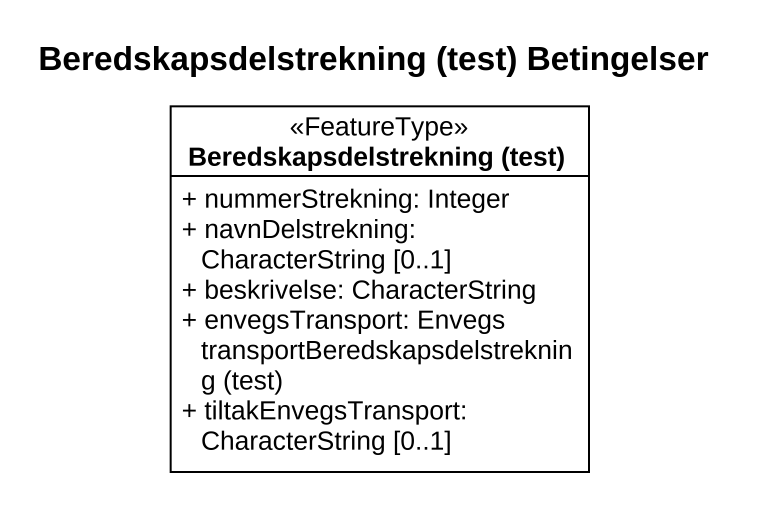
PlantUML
@startuml
title Beredskapsdelstrekning (test) Betingelser
hide circle
hide empty members
skinparam classAttributeIconSize 0
class "Beredskapsdelstrekning (test)" as Beredskapsdelstrekning_test <<FeatureType>> {
  + nummerStrekning: Integer
  + navnDelstrekning: CharacterString [0..1]
  + beskrivelse: CharacterString
  {field} + envegsTransport: Envegs transportBeredskapsdelstrekning (test)
  + tiltakEnvegsTransport: CharacterString [0..1]
}
@enduml
